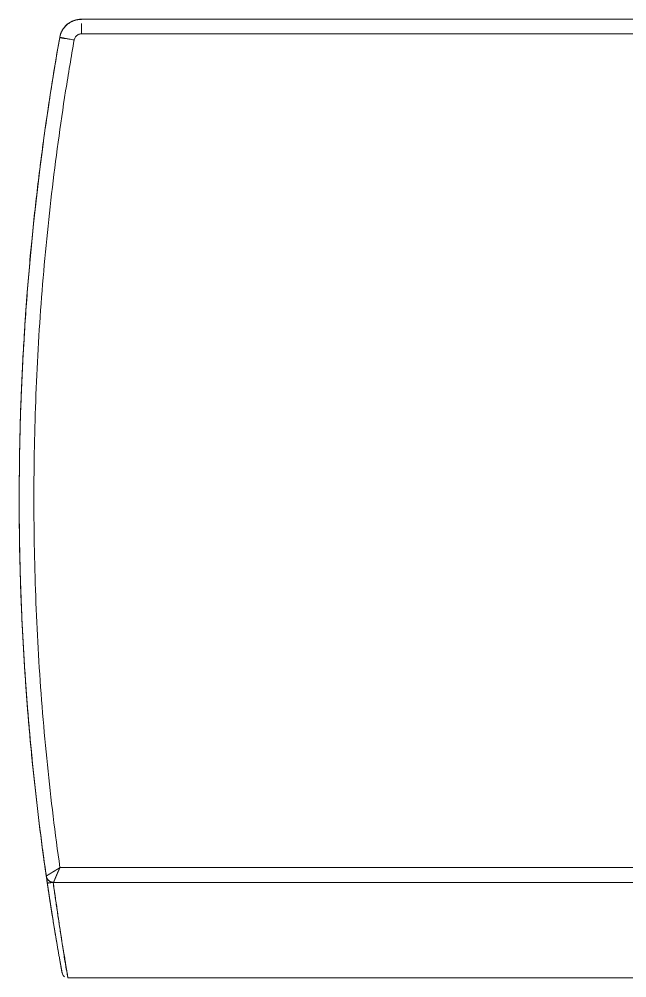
# Model space of a CAD drawing. Header units: millimetres. Extents: x 8883 to 11259, y -10160 to -6800.
# Drawn here: x 9448.6 to 9531.3, y -7107.6 to -6977.1 of the extents above; entities that cross this region are included whole.
import ezdxf

# ---------------------------------------------------------------- set-up
doc = ezdxf.new("R2010")
doc.units = ezdxf.units.MM

msp = doc.modelspace()

# ---------------------------------------------------------------- linework, layer by layer
at = {"linetype": 'Continuous', "lineweight": 18}
for p, q in [((9457.07, -6977.13), (9666.6, -6977.13)), ((9453.95, -6980.49), (9453.95, -6980.49)), ((9667.59, -7094.63), (9453.22, -7094.63))]:
    msp.add_line(p, q, dxfattribs=at)
for start, end in [(169.9629, 180), (180, 188.364)]:
    msp.add_arc((9808.6, -7042.38), 360, start, end, dxfattribs=at)
for points, knots in [([(9454.11, -6979.6), (9454.17, -6979.26), (9454.41, -6978.59), (9455.1, -6977.78), (9456.02, -6977.25), (9456.72, -6977.13), (9457.07, -6977.13)], [0, 0, 0, 0, 0.250447, 0.499409, 0.749809, 1, 1, 1, 1]), ([(9454.11, -6979.63), (9454.13, -6979.47), (9454.17, -6979.31), (9454.29, -6978.99), (9454.36, -6978.84), (9454.53, -6978.53), (9454.63, -6978.38), (9454.81, -6978.17), (9454.87, -6978.1), (9455, -6977.98), (9455.06, -6977.91), (9455.2, -6977.8), (9455.27, -6977.74), (9455.42, -6977.64), (9455.5, -6977.59), (9455.74, -6977.46), (9455.9, -6977.38), (9456.23, -6977.27), (9456.4, -6977.22), (9456.73, -6977.17), (9456.9, -6977.15), (9457.06, -6977.15)], [0, 0, 0, 0, 0.125, 0.125, 0.25, 0.25, 0.375, 0.375, 0.4375, 0.4375, 0.5, 0.5, 0.5625, 0.5625, 0.625, 0.625, 0.75, 0.75, 0.875, 0.875, 1, 1, 1, 1]), ([(9457.06, -6977.15), (9456.89, -6977.15), (9456.71, -6977.17), (9456.37, -6977.23), (9456.2, -6977.28), (9455.87, -6977.4), (9455.71, -6977.47), (9455.41, -6977.64), (9455.27, -6977.74), (9455, -6977.97), (9454.87, -6978.09), (9454.65, -6978.36), (9454.55, -6978.5), (9454.37, -6978.81), (9454.3, -6978.96), (9454.18, -6979.29), (9454.14, -6979.46), (9454.11, -6979.63)], [0, 0, 0, 0, 0.125, 0.125, 0.25, 0.25, 0.375, 0.375, 0.5, 0.5, 0.625, 0.625, 0.75, 0.75, 0.875, 0.875, 1, 1, 1, 1]), ([(9457.07, -6979.13), (9456.9, -6979.13), (9456.6, -6979.2), (9456.23, -6979.51), (9456.11, -6979.79), (9456.08, -6979.95)], [0, 0, 0, 0, 0.333364, 0.666746, 1, 1, 1, 1]), ([(9454.89, -6979.77), (9454.84, -6979.76), (9454.79, -6979.75), (9454.69, -6979.74), (9454.64, -6979.73), (9454.55, -6979.71), (9454.5, -6979.7), (9454.42, -6979.69), (9454.38, -6979.68), (9454.33, -6979.67), (9454.32, -6979.67), (9454.3, -6979.67), (9454.27, -6979.66), (9454.25, -6979.66), (9454.21, -6979.65), (9454.18, -6979.65), (9454.16, -6979.64), (9454.15, -6979.64), (9454.15, -6979.64)], [0, 0, 0, 0, 0.16177, 0.16177, 0.323539, 0.323539, 0.485309, 0.485309, 0.647078, 0.647078, 0.687521, 0.687521, 0.727963, 0.808848, 0.808848, 0.970617, 0.970617, 1, 1, 1, 1]), ([(9452.28, -7093.77), (9452.28, -7093.77), (9452.28, -7093.77), (9452.28, -7093.77), (9452.28, -7093.77), (9452.28, -7093.77), (9452.29, -7093.77), (9452.29, -7093.77), (9452.29, -7093.76), (9452.29, -7093.76), (9452.29, -7093.76), (9452.29, -7093.76), (9452.29, -7093.76), (9452.3, -7093.76), (9452.3, -7093.76), (9452.3, -7093.75), (9452.3, -7093.75), (9452.31, -7093.75), (9452.31, -7093.75), (9452.31, -7093.75), (9452.32, -7093.74), (9452.32, -7093.74), (9452.33, -7093.74), (9452.33, -7093.74), (9452.33, -7093.73), (9452.34, -7093.73), (9452.34, -7093.73), (9452.35, -7093.72), (9452.35, -7093.72), (9452.36, -7093.72), (9452.37, -7093.71), (9452.37, -7093.71), (9452.38, -7093.71), (9452.38, -7093.7), (9452.39, -7093.7), (9452.4, -7093.69), (9452.4, -7093.69), (9452.41, -7093.68), (9452.42, -7093.68), (9452.43, -7093.68), (9452.43, -7093.67), (9452.44, -7093.67), (9452.45, -7093.66), (9452.46, -7093.66), (9452.47, -7093.65), (9452.48, -7093.64), (9452.49, -7093.64), (9452.49, -7093.63), (9452.5, -7093.63), (9452.51, -7093.62), (9452.52, -7093.62), (9452.53, -7093.61), (9452.54, -7093.6), (9452.55, -7093.6), (9452.56, -7093.59), (9452.58, -7093.58), (9452.59, -7093.58), (9452.6, -7093.57), (9452.61, -7093.56), (9452.62, -7093.56), (9452.63, -7093.55), (9452.65, -7093.54), (9452.66, -7093.53), (9452.67, -7093.53), (9452.68, -7093.52), (9452.7, -7093.51), (9452.71, -7093.5), (9452.72, -7093.49), (9452.74, -7093.49), (9452.75, -7093.48), (9452.76, -7093.47), (9452.78, -7093.46), (9452.79, -7093.45), (9452.81, -7093.44), (9452.82, -7093.43), (9452.84, -7093.43), (9452.85, -7093.42), (9452.87, -7093.41), (9452.89, -7093.39), (9452.91, -7093.38), (9452.93, -7093.37), (9452.95, -7093.36), (9452.97, -7093.35), (9452.99, -7093.33), (9453.01, -7093.32), (9453.03, -7093.31), (9453.05, -7093.3), (9453.07, -7093.28), (9453.09, -7093.27), (9453.12, -7093.25), (9453.14, -7093.24), (9453.17, -7093.22), (9453.19, -7093.21), (9453.22, -7093.19), (9453.24, -7093.18), (9453.27, -7093.16), (9453.29, -7093.15), (9453.32, -7093.13), (9453.35, -7093.11), (9453.38, -7093.09), (9453.41, -7093.08), (9453.43, -7093.06), (9453.46, -7093.04), (9453.49, -7093.02), (9453.52, -7093.01), (9453.55, -7092.99), (9453.59, -7092.97), (9453.62, -7092.95), (9453.65, -7092.93), (9453.68, -7092.91), (9453.71, -7092.89), (9453.75, -7092.87), (9453.78, -7092.85), (9453.82, -7092.83), (9453.85, -7092.8), (9453.89, -7092.78), (9453.92, -7092.76), (9453.96, -7092.74), (9453.99, -7092.72), (9454.03, -7092.69), (9454.07, -7092.67), (9454.1, -7092.65), (9454.13, -7092.63), (9454.14, -7092.63)], [0, 0, 0, 0, 0.006172, 0.012355, 0.018548, 0.024751, 0.030964, 0.037189, 0.043423, 0.049669, 0.055925, 0.062193, 0.068472, 0.074762, 0.081063, 0.087376, 0.093701, 0.100037, 0.106386, 0.112746, 0.119118, 0.125503, 0.131899, 0.138309, 0.14473, 0.151165, 0.157612, 0.164072, 0.170545, 0.177031, 0.183531, 0.190043, 0.196569, 0.203109, 0.209662, 0.216229, 0.22281, 0.229404, 0.236013, 0.242636, 0.249273, 0.255924, 0.26259, 0.26927, 0.275965, 0.282674, 0.289399, 0.296138, 0.302892, 0.309661, 0.316446, 0.323246, 0.330061, 0.336892, 0.343738, 0.3506, 0.357477, 0.36437, 0.37128, 0.378205, 0.385146, 0.392104, 0.399078, 0.406068, 0.413074, 0.420097, 0.427137, 0.434193, 0.441266, 0.448356, 0.455463, 0.462586, 0.469727, 0.476885, 0.48406, 0.491253, 0.498463, 0.506904, 0.515454, 0.524111, 0.532877, 0.541751, 0.550734, 0.559825, 0.569025, 0.578334, 0.587752, 0.597279, 0.606915, 0.61666, 0.626515, 0.636479, 0.646553, 0.656736, 0.667028, 0.677431, 0.687943, 0.698566, 0.709298, 0.72014, 0.731092, 0.742155, 0.753328, 0.764611, 0.776004, 0.787508, 0.799122, 0.810846, 0.822681, 0.834627, 0.846683, 0.85885, 0.871128, 0.883516, 0.896015, 0.908625, 0.921346, 0.934177, 0.94712, 0.960174, 0.973338, 0.986613, 1, 1, 1, 1]), ([(9454.44, -7106.97), (9454.44, -7106.97), (9454.44, -7106.97), (9454.44, -7106.96), (9454.43, -7106.93), (9454.42, -7106.86), (9454.4, -7106.75), (9454.38, -7106.63), (9454.36, -7106.52), (9454.34, -7106.4), (9454.31, -7106.28), (9454.29, -7106.15), (9454.25, -7105.92), (9454.18, -7105.53), (9454.09, -7105.03), (9454.01, -7104.59), (9453.96, -7104.3), (9453.91, -7104.02), (9453.87, -7103.78), (9453.83, -7103.56), (9453.79, -7103.33), (9453.74, -7103.04), (9453.68, -7102.64), (9453.59, -7102.12), (9453.49, -7101.55), (9453.4, -7100.97), (9453.31, -7100.44), (9453.22, -7099.92), (9453.16, -7099.54), (9453.12, -7099.3), (9453.11, -7099.2), (9453.09, -7099.11), (9453.08, -7099.01), (9453.06, -7098.91), (9453.05, -7098.81), (9453.03, -7098.71), (9453.02, -7098.62), (9453, -7098.52), (9452.98, -7098.42), (9452.97, -7098.32), (9452.95, -7098.22), (9452.94, -7098.12), (9452.92, -7098.02), (9452.91, -7097.92), (9452.89, -7097.82), (9452.87, -7097.72), (9452.86, -7097.62), (9452.84, -7097.52), (9452.83, -7097.41), (9452.81, -7097.31), (9452.8, -7097.21), (9452.78, -7097.11), (9452.77, -7097.01), (9452.75, -7096.91), (9452.73, -7096.8), (9452.72, -7096.7), (9452.7, -7096.6), (9452.69, -7096.5), (9452.67, -7096.39), (9452.66, -7096.29), (9452.64, -7096.19), (9452.62, -7096.09), (9452.61, -7095.98), (9452.59, -7095.88), (9452.58, -7095.78), (9452.56, -7095.67), (9452.55, -7095.57), (9452.53, -7095.47), (9452.52, -7095.36), (9452.5, -7095.26), (9452.49, -7095.16), (9452.47, -7095.05), (9452.46, -7094.95), (9452.44, -7094.85), (9452.43, -7094.78), (9452.42, -7094.74)], [0, 0, 0, 0, 0.000051, 0.022223, 0.050416, 0.08463, 0.124858, 0.148349, 0.170768, 0.192116, 0.212393, 0.231601, 0.24974, 0.308284, 0.374672, 0.402626, 0.427735, 0.449995, 0.469404, 0.485961, 0.499664, 0.520929, 0.54885, 0.583425, 0.62465, 0.658174, 0.690193, 0.720707, 0.749716, 0.755181, 0.760646, 0.766109, 0.77157, 0.777031, 0.78249, 0.787948, 0.793406, 0.798861, 0.804316, 0.809769, 0.815222, 0.820673, 0.826123, 0.831572, 0.837019, 0.842466, 0.847911, 0.853356, 0.858799, 0.864242, 0.869683, 0.875123, 0.880563, 0.886001, 0.891438, 0.896874, 0.90231, 0.907744, 0.913178, 0.91861, 0.924042, 0.929473, 0.934903, 0.940332, 0.94576, 0.951188, 0.956614, 0.96204, 0.967465, 0.97289, 0.978313, 0.983736, 0.989158, 0.99458, 1, 1, 1, 1]), ([(9452.42, -7094.74), (9452.43, -7094.76), (9452.43, -7094.8), (9452.44, -7094.85), (9452.45, -7094.9), (9452.46, -7094.95), (9452.46, -7095.01), (9452.47, -7095.06), (9452.48, -7095.11), (9452.49, -7095.17), (9452.5, -7095.22), (9452.5, -7095.27), (9452.51, -7095.33), (9452.52, -7095.38), (9452.53, -7095.43), (9452.53, -7095.48), (9452.54, -7095.54), (9452.55, -7095.59), (9452.56, -7095.64), (9452.57, -7095.7), (9452.57, -7095.75), (9452.58, -7095.8), (9452.59, -7095.86), (9452.6, -7095.91), (9452.61, -7095.96), (9452.61, -7096.01), (9452.62, -7096.07), (9452.63, -7096.12), (9452.64, -7096.17), (9452.65, -7096.22), (9452.65, -7096.28), (9452.66, -7096.33), (9452.67, -7096.38), (9452.68, -7096.44), (9452.69, -7096.49), (9452.69, -7096.54), (9452.7, -7096.59), (9452.71, -7096.65), (9452.72, -7096.7), (9452.73, -7096.75), (9452.73, -7096.8), (9452.74, -7096.86), (9452.75, -7096.91), (9452.76, -7096.96), (9452.77, -7097.01), (9452.77, -7097.07), (9452.78, -7097.12), (9452.82, -7097.35), (9452.88, -7097.76), (9452.97, -7098.34), (9453.06, -7098.91), (9453.14, -7099.37), (9453.2, -7099.74), (9453.24, -7100.01), (9453.28, -7100.27), (9453.32, -7100.53), (9453.37, -7100.79), (9453.41, -7101.04), (9453.45, -7101.29), (9453.51, -7101.67), (9453.6, -7102.17), (9453.7, -7102.78), (9453.79, -7103.29), (9453.86, -7103.69), (9453.91, -7104.01), (9453.96, -7104.31), (9454.01, -7104.6), (9454.06, -7104.87), (9454.11, -7105.13), (9454.14, -7105.33), (9454.17, -7105.5), (9454.2, -7105.63), (9454.22, -7105.76), (9454.24, -7105.88), (9454.26, -7106), (9454.28, -7106.12), (9454.31, -7106.24), (9454.33, -7106.35), (9454.34, -7106.45), (9454.36, -7106.54), (9454.37, -7106.62), (9454.39, -7106.69), (9454.4, -7106.76), (9454.41, -7106.82), (9454.42, -7106.86), (9454.43, -7106.9), (9454.43, -7106.93), (9454.43, -7106.95), (9454.44, -7106.97), (9454.44, -7106.97), (9454.44, -7106.96), (9454.43, -7106.93), (9454.42, -7106.88), (9454.41, -7106.82), (9454.4, -7106.76), (9454.39, -7106.73), (9454.39, -7106.73)], [0, 0, 0, 0, 0.00247, 0.004939, 0.007408, 0.009876, 0.012343, 0.01481, 0.017277, 0.019744, 0.02221, 0.024676, 0.027141, 0.029607, 0.032072, 0.034537, 0.037003, 0.039468, 0.041933, 0.044399, 0.046864, 0.04933, 0.051796, 0.054262, 0.056729, 0.059196, 0.061663, 0.064131, 0.066599, 0.069068, 0.071537, 0.074007, 0.076478, 0.078949, 0.081421, 0.083894, 0.086368, 0.088843, 0.091318, 0.093795, 0.096273, 0.098751, 0.101231, 0.103712, 0.106194, 0.108677, 0.111162, 0.113648, 0.141745, 0.169693, 0.197555, 0.225398, 0.239205, 0.252945, 0.266625, 0.280253, 0.293835, 0.30738, 0.320895, 0.334388, 0.370489, 0.406788, 0.443431, 0.465484, 0.487382, 0.509158, 0.530844, 0.552396, 0.573833, 0.595187, 0.60803, 0.620998, 0.634096, 0.647333, 0.660716, 0.675841, 0.690907, 0.705924, 0.720905, 0.735861, 0.750802, 0.765742, 0.780691, 0.795661, 0.810664, 0.82571, 0.840812, 0.85598, 0.871226, 0.88656, 0.909503, 0.932283, 0.954937, 0.977503, 0.994384, 1, 1, 1, 1]), ([(9453.22, -7094.63), (9453.26, -7094.95), (9453.31, -7095.27), (9453.39, -7095.9), (9453.44, -7096.22), (9453.57, -7097.14), (9453.66, -7097.73), (9453.83, -7098.87), (9453.91, -7099.41), (9454.07, -7100.44), (9454.14, -7100.93), (9454.28, -7101.85), (9454.35, -7102.28), (9454.48, -7103.08), (9454.54, -7103.45), (9454.65, -7104.13), (9454.7, -7104.44), (9454.8, -7105.01), (9454.84, -7105.27), (9454.92, -7105.74), (9454.95, -7105.95), (9455.01, -7106.32), (9455.04, -7106.48), (9455.09, -7106.77), (9455.11, -7106.89), (9455.14, -7107.1), (9455.16, -7107.19), (9455.18, -7107.34), (9455.19, -7107.39), (9455.2, -7107.49), (9455.21, -7107.53), (9455.22, -7107.58), (9455.22, -7107.6), (9455.22, -7107.62), (9455.22, -7107.63), (9455.22, -7107.63), (9455.22, -7107.62), (9455.22, -7107.6), (9455.22, -7107.58), (9455.21, -7107.53), (9455.2, -7107.49), (9455.19, -7107.39), (9455.18, -7107.33), (9455.17, -7107.26)], [0, 0, 0, 0, 0.025001, 0.025001, 0.050001, 0.050001, 0.100003, 0.100003, 0.150004, 0.150004, 0.200005, 0.200005, 0.250006, 0.250006, 0.300008, 0.300008, 0.350009, 0.350009, 0.40001, 0.40001, 0.450011, 0.450011, 0.500013, 0.500013, 0.550014, 0.550014, 0.600015, 0.600015, 0.650016, 0.650016, 0.700018, 0.700018, 0.750019, 0.750019, 0.80002, 0.80002, 0.850021, 0.850021, 0.900023, 0.900023, 0.950024, 0.950024, 1, 1, 1, 1]), ([(9455.22, -7107.63), (9455.22, -7107.63), (9455.19, -7107.45), (9455.03, -7106.57), (9454.85, -7105.49), (9454.71, -7104.64), (9454.67, -7104.38), (9454.62, -7104.06), (9454.61, -7103.94), (9454.6, -7103.89), (9454.59, -7103.87), (9454.58, -7103.79), (9454.54, -7103.54), (9454.5, -7103.28), (9454.45, -7102.96), (9454.43, -7102.79), (9454.4, -7102.6), (9454.38, -7102.5), (9454.37, -7102.45), (9454.37, -7102.43), (9454.37, -7102.42), (9454.37, -7102.41), (9454.37, -7102.41), (9454.37, -7102.4), (9454.37, -7102.4), (9454.37, -7102.4), (9454.37, -7102.4), (9454.37, -7102.4), (9454.32, -7102.12), (9454.27, -7101.82), (9454.18, -7101.22), (9454.14, -7100.91), (9454.04, -7100.29), (9454, -7099.97), (9453.9, -7099.33), (9453.85, -7099.01), (9453.76, -7098.35), (9453.71, -7098.02), (9453.61, -7097.35), (9453.56, -7097.01), (9453.47, -7096.33), (9453.42, -7095.99), (9453.32, -7095.31), (9453.27, -7094.97), (9453.22, -7094.63)], [0, 0, 0, 0, 0.1241, 0.249228, 0.374357, 0.374357, 0.405639, 0.42128, 0.42519, 0.42519, 0.429101, 0.429101, 0.436921, 0.468203, 0.468203, 0.483844, 0.491665, 0.495575, 0.49753, 0.498508, 0.498997, 0.499241, 0.499363, 0.499424, 0.499455, 0.49947, 0.49947, 0.499485, 0.499485, 0.56205, 0.56205, 0.624614, 0.624614, 0.687178, 0.687178, 0.749743, 0.749743, 0.812307, 0.812307, 0.874871, 0.874871, 0.937436, 0.937436, 1, 1, 1, 1]), ([(9454.76, -7107.48), (9454.72, -7107.45), (9454.63, -7107.37), (9454.5, -7107.2), (9454.45, -7107.05), (9454.43, -7106.95)], [0, 0, 0, 0, 0.264224, 0.52245, 1, 1, 1, 1]), ([(9455.22, -7107.63), (9464.4, -7107.63), (9482.38, -7107.63), (9508.13, -7107.63), (9531.47, -7107.63), (9550.57, -7107.63), (9565.84, -7107.63), (9577.67, -7107.63), (9588.11, -7107.63), (9599.71, -7107.63), (9614.18, -7107.63), (9632.71, -7107.63), (9650.87, -7107.63), (9662.86, -7107.63), (9667.59, -7107.63)], [0, 0, 0, 0, 0.129553, 0.253998, 0.363879, 0.459197, 0.523871, 0.579555, 0.626248, 0.671395, 0.743408, 0.830648, 0.933115, 1, 1, 1, 1])]:
    msp.add_open_spline(points, degree=3, knots=knots, dxfattribs=at)
for points, degree in [([(9457.06, -6977.18), (9457.06, -6977.17), (9457.06, -6977.16), (9457.06, -6977.16)], 3), ([(9453.22, -7094.63), (9667.59, -7094.63)], 1), ([(9667.6, -7094.63), (9453.27, -7094.63)], 1)]:
    msp.add_open_spline(points, degree=degree, dxfattribs=at)
at = {"linetype": 'Continuous', "lineweight": 13}
for points, weights in [([(9457.07, -6977.71), (9457.07, -6978.3), (9457.07, -6979.13)], [0.923879063897, 0.923879089817, 0.998507432625]), ([(9456.08, -6979.95), (9446.13, -7036.13), (9454.14, -7092.63)], [1, 0.987537502102, 1])]:
    msp.add_rational_spline(points, weights, degree=2, dxfattribs=at)
for points in [[(9666.6, -6979.13), (9457.07, -6979.13)], [(9454.14, -7092.63), (9667.6, -7092.63)]]:
    msp.add_open_spline(points, degree=1, dxfattribs=at)
at = {"linetype": 'Continuous', "lineweight": 18}
for points, weights, degree in [([(9448.6, -7042.38), (9448.6, -7010.75), (9454.11, -6979.6)], [1, 0.996162934908, 1], 2), ([(9448.6, -7042.38), (9448.6, -7010.76), (9454.11, -6979.63)], [0.993593906854, 0.992925960544, 0.999872611366], 2), ([(9452.42, -7094.74), (9448.6, -7068.7), (9448.6, -7042.38)], [1, 0.994150763716, 0.993593906854], 2), ([(9452.28, -7093.77), (9448.6, -7068.2), (9448.6, -7042.38)], [1, 0.997436129171, 1], 2), ([(9453.27, -7094.63), (9452.41, -7094.63), (9452.28, -7093.77)], [1, 0.755896134391, 1], 2), ([(9453.22, -7094.63), (9452.43, -7094.74), (9452.42, -7094.74)], [0.999999999932, 0.707275186284, 0.999663381325], 2), ([(9452.42, -7094.74), (9452.42, -7094.74), (9452.75, -7094.69), (9453.22, -7094.63)], [1.17149349308, 0.942807144246, 0.942835505824, 1.17157857781], 3)]:
    msp.add_rational_spline(points, weights, degree=degree, dxfattribs=at)
at = {"linetype": 'Continuous', "lineweight": 13}
for points, knots in [([(9454.11, -6979.6), (9454.11, -6979.6), (9454.12, -6979.61), (9454.16, -6979.61), (9454.17, -6979.62), (9454.21, -6979.62), (9454.23, -6979.63), (9454.28, -6979.63), (9454.31, -6979.64), (9454.37, -6979.65), (9454.41, -6979.66), (9454.48, -6979.67), (9454.52, -6979.68), (9454.61, -6979.69), (9454.66, -6979.7), (9454.76, -6979.72), (9454.81, -6979.73), (9454.91, -6979.75), (9454.97, -6979.76), (9455.08, -6979.78), (9455.14, -6979.79), (9455.25, -6979.81), (9455.31, -6979.82), (9455.49, -6979.85), (9455.61, -6979.87), (9455.85, -6979.91), (9455.97, -6979.93), (9456.08, -6979.95)], [0, 0, 0, 0, 0.125, 0.125, 0.1875, 0.1875, 0.25, 0.25, 0.3125, 0.3125, 0.375, 0.375, 0.4375, 0.4375, 0.5, 0.5, 0.5625, 0.5625, 0.625, 0.625, 0.6875, 0.6875, 0.75, 0.75, 0.875, 0.875, 1, 1, 1, 1]), ([(9454.14, -7092.63), (9454.14, -7092.63), (9454.13, -7092.65), (9454.12, -7092.67), (9454.11, -7092.69), (9454.1, -7092.72), (9454.09, -7092.74), (9454.08, -7092.76), (9454.07, -7092.78), (9454.06, -7092.8), (9454.05, -7092.82), (9454.04, -7092.85), (9454.03, -7092.87), (9454.02, -7092.89), (9454.01, -7092.91), (9454, -7092.93), (9453.99, -7092.95), (9453.98, -7092.97), (9453.97, -7092.99), (9453.97, -7093.01), (9453.96, -7093.03), (9453.95, -7093.05), (9453.94, -7093.07), (9453.93, -7093.09), (9453.92, -7093.11), (9453.91, -7093.13), (9453.9, -7093.15), (9453.9, -7093.17), (9453.89, -7093.19), (9453.88, -7093.21), (9453.87, -7093.23), (9453.86, -7093.25), (9453.86, -7093.27), (9453.85, -7093.28), (9453.84, -7093.3), (9453.83, -7093.32), (9453.82, -7093.34), (9453.82, -7093.36), (9453.81, -7093.37), (9453.8, -7093.39), (9453.79, -7093.41), (9453.79, -7093.42), (9453.78, -7093.44), (9453.77, -7093.46), (9453.76, -7093.47), (9453.76, -7093.49), (9453.75, -7093.51), (9453.74, -7093.52), (9453.74, -7093.54), (9453.73, -7093.55), (9453.72, -7093.57), (9453.72, -7093.58), (9453.71, -7093.6), (9453.7, -7093.61), (9453.7, -7093.63), (9453.69, -7093.64), (9453.68, -7093.66), (9453.68, -7093.67), (9453.67, -7093.69), (9453.67, -7093.7), (9453.66, -7093.72), (9453.65, -7093.73), (9453.65, -7093.74), (9453.64, -7093.76), (9453.64, -7093.77), (9453.63, -7093.78), (9453.63, -7093.8), (9453.62, -7093.81), (9453.61, -7093.82), (9453.61, -7093.83), (9453.6, -7093.85), (9453.6, -7093.86), (9453.59, -7093.87), (9453.59, -7093.88), (9453.58, -7093.89), (9453.58, -7093.9), (9453.57, -7093.92), (9453.56, -7093.95), (9453.54, -7093.98), (9453.53, -7094.02), (9453.52, -7094.05), (9453.5, -7094.08), (9453.49, -7094.11), (9453.48, -7094.14), (9453.47, -7094.17), (9453.45, -7094.2), (9453.44, -7094.23), (9453.43, -7094.26), (9453.42, -7094.28), (9453.41, -7094.31), (9453.4, -7094.33), (9453.39, -7094.35), (9453.38, -7094.38), (9453.37, -7094.4), (9453.37, -7094.42), (9453.36, -7094.44), (9453.35, -7094.45), (9453.34, -7094.47), (9453.34, -7094.49), (9453.33, -7094.5), (9453.32, -7094.52), (9453.32, -7094.53), (9453.31, -7094.54), (9453.31, -7094.56), (9453.3, -7094.57), (9453.3, -7094.58), (9453.29, -7094.58), (9453.29, -7094.59), (9453.29, -7094.6), (9453.28, -7094.61), (9453.28, -7094.61), (9453.28, -7094.62), (9453.28, -7094.62), (9453.27, -7094.62), (9453.27, -7094.62), (9453.27, -7094.63), (9453.27, -7094.63), (9453.27, -7094.63)], [0, 0, 0, 0, 0.007571, 0.015101, 0.02259, 0.030038, 0.037446, 0.044814, 0.052141, 0.059428, 0.066675, 0.073882, 0.081048, 0.088175, 0.095262, 0.10231, 0.109317, 0.116286, 0.123215, 0.130105, 0.136955, 0.143767, 0.15054, 0.157274, 0.163969, 0.170626, 0.177244, 0.183824, 0.190366, 0.196869, 0.203335, 0.209762, 0.216152, 0.222503, 0.228817, 0.235094, 0.241332, 0.247534, 0.253697, 0.259824, 0.265913, 0.271965, 0.277979, 0.283957, 0.289897, 0.295801, 0.301667, 0.307497, 0.313289, 0.319044, 0.324763, 0.330445, 0.336089, 0.341697, 0.347268, 0.352802, 0.358299, 0.36376, 0.369183, 0.374569, 0.379919, 0.385231, 0.390507, 0.395745, 0.400946, 0.406111, 0.411238, 0.416327, 0.42138, 0.426395, 0.431373, 0.436313, 0.441216, 0.446081, 0.450909, 0.455699, 0.460451, 0.475176, 0.489909, 0.504653, 0.519382, 0.534014, 0.548545, 0.562977, 0.577312, 0.591551, 0.605698, 0.619755, 0.633723, 0.647607, 0.661407, 0.675128, 0.688771, 0.702339, 0.715836, 0.729263, 0.742625, 0.755922, 0.769159, 0.782339, 0.795463, 0.808535, 0.821557, 0.834532, 0.847463, 0.860351, 0.873201, 0.886013, 0.89879, 0.911535, 0.924249, 0.936934, 0.949593, 0.962228, 0.974839, 0.987429, 1, 1, 1, 1])]:
    msp.add_open_spline(points, degree=3, knots=knots, dxfattribs=at)

doc.saveas('drawing.dxf')
